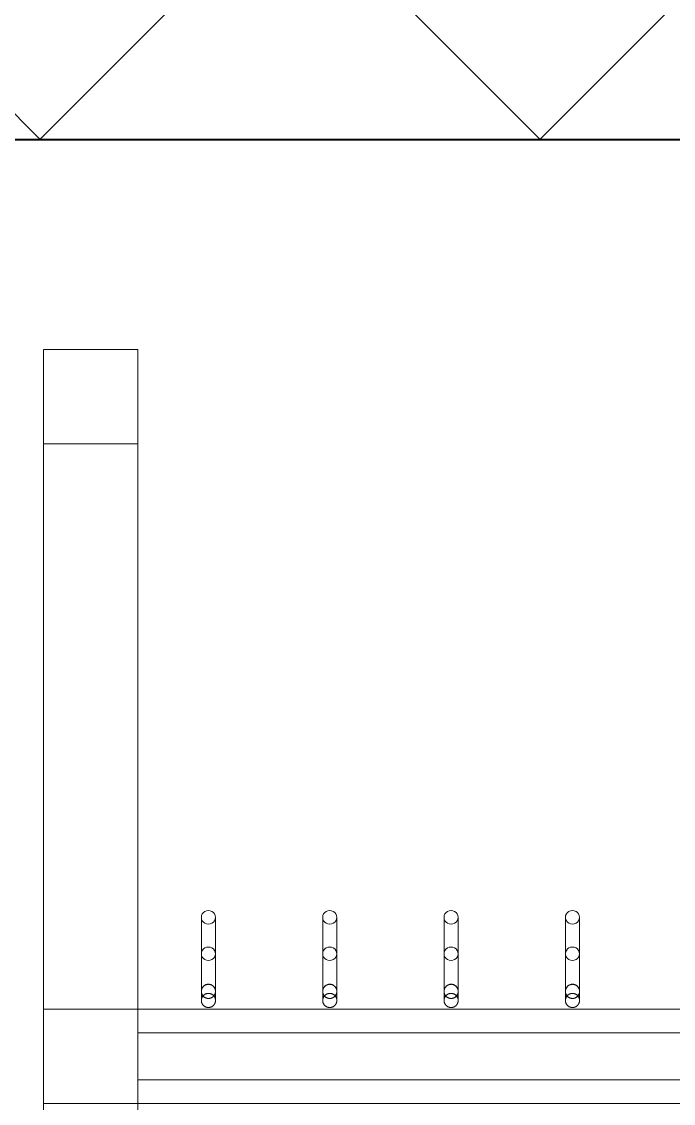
# Model space of a CAD drawing. Header units: millimetres. Extents: x -32954 to 151739, y -65671 to 56243.
# Drawn here: x -9553.6 to -9277.1, y -409.2 to 50 of the extents above; entities that cross this region are included whole.
import ezdxf

# ---------------------------------------------------------------- set-up
doc = ezdxf.new("R2010")
doc.units = ezdxf.units.MM
doc.layers.add('M-EQPM', color=7, linetype='Continuous', lineweight=9)
doc.layers.add('Стены разрез', color=7, linetype='Continuous', lineweight=40)

# ---------------------------------------------------------------- blocks, each defined once
blk = doc.blocks.new('М90_Вешалка гардеробная - М90_2_Вешалка гардеробная 38 крючков-8001155-О_ТХ_01')
at = {"layer": 'M-EQPM'}
for p, q in [((-1020, 20.52), (-1020, 300.52)), ((-1020, 300.52), (-1020, 260.52)), ((-1020, 300.52), (-980, 300.52)), ((-1020, 300.52), (-980, 300.52)), ((-980, 260.52), (-980, 300.52)), ((-980, 300.52), (-980, 20.52)), ((-1020, 260.52), (-1020, -259.48)), ((-1020, 260.52), (-980, 260.52)), ((-1020, 260.52), (-980, 260.52)), ((-980, -259.48), (-980, 260.52)), ((-953, 59.49), (-953, 57.21)), ((-947, 57.21), (-947, 59.49)), ((-901.51, 59.49), (-901.51, 57.21)), ((-895.51, 57.21), (-895.51, 59.49)), ((-850.03, 59.49), (-850.03, 57.21)), ((-844.03, 57.21), (-844.03, 59.49)), ((-798.54, 59.49), (-798.54, 57.21)), ((-792.54, 57.21), (-792.54, 59.49)), ((-1020, -19.48), (-1020, 20.52)), ((-980, 20.52), (-1020, 20.52)), ((-1020, 20.52), (-980, 20.52)), ((-980, 20.52), (-980, -19.48)), ((-980, -19.48), (-980, 20.52)), ((980, 20.52), (-980, 20.52)), ((-980, 20.52), (980, 20.52)), ((-980, 20.52), (-980, -19.48)), ((-980, -19.48), (-980, 20.52)), ((980, 20.52), (-980, 20.52)), ((-980, 20.52), (980, 20.52)), ((-980, 20.52), (-980, -19.48)), ((-980, 10.52), (-980, -9.48)), ((-980, -9.48), (-980, 10.52)), ((980, 10.52), (-980, 10.52)), ((-980, 10.52), (980, 10.52)), ((-980, -9.48), (980, -9.48)), ((-980, -9.48), (980, -9.48)), ((-1020, -19.48), (-980, -19.48)), ((-980, -19.48), (980, -19.48)), ((-980, -19.48), (980, -19.48)), ((-980, -19.48), (980, -19.48)), ((-980, -19.48), (980, -19.48))]:
    blk.add_line(p, q, dxfattribs=at)
at = {"layer": 'M-EQPM', "flags": 128}
for points in [[(-953, 28.06), (-953, 28.08), (-953, 28.11), (-953, 28.17), (-953, 28.25), (-953, 28.36), (-953, 28.49), (-953, 28.64), (-953, 28.81), (-953, 29.01), (-953, 29.23), (-953, 29.47), (-953, 29.73), (-953, 30.02), (-953, 30.32), (-953, 30.64), (-953, 30.99), (-953, 31.35), (-953, 31.73), (-953, 32.13), (-953, 32.54), (-953, 32.97), (-953, 33.42), (-953, 33.88), (-953, 34.36), (-953, 34.85), (-953, 35.35), (-953, 35.87), (-953, 36.4), (-953, 36.93), (-953, 37.48), (-953, 38.03), (-953, 38.6), (-953, 39.17), (-953, 39.74), (-953, 40.32), (-953, 40.9), (-953, 41.49), (-953, 42.08), (-953, 42.67), (-953, 43.26), (-953, 43.85), (-953, 44.44), (-953, 45.02), (-953, 45.61), (-953, 46.18), (-953, 46.76), (-953, 47.32), (-953, 47.88), (-953, 48.43), (-953, 48.97), (-953, 49.51), (-953, 50.03), (-953, 50.54), (-953, 51.04), (-953, 51.52), (-953, 51.99), (-953, 52.45), (-953, 52.89), (-953, 53.31), (-953, 53.72), (-953, 54.11), (-953, 54.48), (-953, 54.83), (-953, 55.17), (-953, 55.48), (-953, 55.78), (-953, 56.05), (-953, 56.3), (-953, 56.53), (-953, 56.74), (-953, 56.93), (-953, 57.09), (-953, 57.21)], [(-947, 57.21), (-947, 57.06), (-947, 56.89), (-947, 56.7), (-947, 56.49), (-947, 56.25), (-947, 56), (-947, 55.72), (-947, 55.42), (-947, 55.1), (-947, 54.76), (-947, 54.41), (-947, 54.03), (-947, 53.64), (-947, 53.23), (-947, 52.8), (-947, 52.36), (-947, 51.9), (-947, 51.42), (-947, 50.94), (-947, 50.44), (-947, 49.92), (-947, 49.4), (-947, 48.87), (-947, 48.32), (-947, 47.77), (-947, 47.21), (-947, 46.64), (-947, 46.07), (-947, 45.49), (-947, 44.91), (-947, 44.32), (-947, 43.73), (-947, 43.14), (-947, 42.55), (-947, 41.96), (-947, 41.37), (-947, 40.79), (-947, 40.2), (-947, 39.62), (-947, 39.05), (-947, 38.48), (-947, 37.92), (-947, 37.37), (-947, 36.82), (-947, 36.29), (-947, 35.76), (-947, 35.25), (-947, 34.75), (-947, 34.26), (-947, 33.79), (-947, 33.33), (-947, 32.89), (-947, 32.46), (-947, 32.04), (-947, 31.65), (-947, 31.27), (-947, 30.91), (-947, 30.58), (-947, 30.26), (-947, 29.96), (-947, 29.68), (-947, 29.42), (-947, 29.18), (-947, 28.97), (-947, 28.78), (-947, 28.61), (-947, 28.46), (-947, 28.33), (-947, 28.23), (-947, 28.16), (-947, 28.1), (-947, 28.07), (-947, 28.06)], [(-901.51, 28.06), (-901.51, 28.08), (-901.51, 28.11), (-901.51, 28.17), (-901.51, 28.25), (-901.51, 28.36), (-901.51, 28.49), (-901.51, 28.64), (-901.51, 28.81), (-901.51, 29.01), (-901.51, 29.23), (-901.51, 29.47), (-901.51, 29.73), (-901.51, 30.02), (-901.51, 30.32), (-901.51, 30.64), (-901.51, 30.99), (-901.51, 31.35), (-901.51, 31.73), (-901.51, 32.13), (-901.51, 32.54), (-901.51, 32.97), (-901.51, 33.42), (-901.51, 33.88), (-901.51, 34.36), (-901.51, 34.85), (-901.51, 35.35), (-901.51, 35.87), (-901.51, 36.4), (-901.51, 36.93), (-901.51, 37.48), (-901.51, 38.03), (-901.51, 38.6), (-901.51, 39.17), (-901.51, 39.74), (-901.51, 40.32), (-901.51, 40.9), (-901.51, 41.49), (-901.51, 42.08), (-901.51, 42.67), (-901.51, 43.26), (-901.51, 43.85), (-901.51, 44.44), (-901.51, 45.02), (-901.51, 45.61), (-901.51, 46.18), (-901.51, 46.76), (-901.51, 47.32), (-901.51, 47.88), (-901.51, 48.43), (-901.51, 48.97), (-901.51, 49.51), (-901.51, 50.03), (-901.51, 50.54), (-901.51, 51.04), (-901.51, 51.52), (-901.51, 51.99), (-901.51, 52.45), (-901.51, 52.89), (-901.51, 53.31), (-901.51, 53.72), (-901.51, 54.11), (-901.51, 54.48), (-901.51, 54.83), (-901.51, 55.17), (-901.51, 55.48), (-901.51, 55.78), (-901.51, 56.05), (-901.51, 56.3), (-901.51, 56.53), (-901.51, 56.74), (-901.51, 56.93), (-901.51, 57.09), (-901.51, 57.21)], [(-895.51, 57.21), (-895.51, 57.06), (-895.51, 56.89), (-895.51, 56.7), (-895.51, 56.49), (-895.51, 56.25), (-895.51, 56), (-895.51, 55.72), (-895.51, 55.42), (-895.51, 55.1), (-895.51, 54.76), (-895.51, 54.41), (-895.51, 54.03), (-895.51, 53.64), (-895.51, 53.23), (-895.51, 52.8), (-895.51, 52.36), (-895.51, 51.9), (-895.51, 51.42), (-895.51, 50.94), (-895.51, 50.44), (-895.51, 49.92), (-895.51, 49.4), (-895.51, 48.87), (-895.51, 48.32), (-895.51, 47.77), (-895.51, 47.21), (-895.51, 46.64), (-895.51, 46.07), (-895.51, 45.49), (-895.51, 44.91), (-895.51, 44.32), (-895.51, 43.73), (-895.51, 43.14), (-895.51, 42.55), (-895.51, 41.96), (-895.51, 41.37), (-895.51, 40.79), (-895.51, 40.2), (-895.51, 39.62), (-895.51, 39.05), (-895.51, 38.48), (-895.51, 37.92), (-895.51, 37.37), (-895.51, 36.82), (-895.51, 36.29), (-895.51, 35.76), (-895.51, 35.25), (-895.51, 34.75), (-895.51, 34.26), (-895.51, 33.79), (-895.51, 33.33), (-895.51, 32.89), (-895.51, 32.46), (-895.51, 32.04), (-895.51, 31.65), (-895.51, 31.27), (-895.51, 30.91), (-895.51, 30.58), (-895.51, 30.26), (-895.51, 29.96), (-895.51, 29.68), (-895.51, 29.42), (-895.51, 29.18), (-895.51, 28.97), (-895.51, 28.78), (-895.51, 28.61), (-895.51, 28.46), (-895.51, 28.33), (-895.51, 28.23), (-895.51, 28.16), (-895.51, 28.1), (-895.51, 28.07), (-895.51, 28.06)], [(-850.03, 28.06), (-850.03, 28.08), (-850.03, 28.11), (-850.03, 28.17), (-850.03, 28.25), (-850.03, 28.36), (-850.03, 28.49), (-850.03, 28.64), (-850.03, 28.81), (-850.03, 29.01), (-850.03, 29.23), (-850.03, 29.47), (-850.03, 29.73), (-850.03, 30.02), (-850.03, 30.32), (-850.03, 30.64), (-850.03, 30.99), (-850.03, 31.35), (-850.03, 31.73), (-850.03, 32.13), (-850.03, 32.54), (-850.03, 32.97), (-850.03, 33.42), (-850.03, 33.88), (-850.03, 34.36), (-850.03, 34.85), (-850.03, 35.35), (-850.03, 35.87), (-850.03, 36.4), (-850.03, 36.93), (-850.03, 37.48), (-850.03, 38.03), (-850.03, 38.6), (-850.03, 39.17), (-850.03, 39.74), (-850.03, 40.32), (-850.03, 40.9), (-850.03, 41.49), (-850.03, 42.08), (-850.03, 42.67), (-850.03, 43.26), (-850.03, 43.85), (-850.03, 44.44), (-850.03, 45.02), (-850.03, 45.61), (-850.03, 46.18), (-850.03, 46.76), (-850.03, 47.32), (-850.03, 47.88), (-850.03, 48.43), (-850.03, 48.97), (-850.03, 49.51), (-850.03, 50.03), (-850.03, 50.54), (-850.03, 51.04), (-850.03, 51.52), (-850.03, 51.99), (-850.03, 52.45), (-850.03, 52.89), (-850.03, 53.31), (-850.03, 53.72), (-850.03, 54.11), (-850.03, 54.48), (-850.03, 54.83), (-850.03, 55.17), (-850.03, 55.48), (-850.03, 55.78), (-850.03, 56.05), (-850.03, 56.3), (-850.03, 56.53), (-850.03, 56.74), (-850.03, 56.93), (-850.03, 57.09), (-850.03, 57.21)], [(-844.03, 57.21), (-844.03, 57.06), (-844.03, 56.89), (-844.03, 56.7), (-844.03, 56.49), (-844.03, 56.25), (-844.03, 56), (-844.03, 55.72), (-844.03, 55.42), (-844.03, 55.1), (-844.03, 54.76), (-844.03, 54.41), (-844.03, 54.03), (-844.03, 53.64), (-844.03, 53.23), (-844.03, 52.8), (-844.03, 52.36), (-844.03, 51.9), (-844.03, 51.42), (-844.03, 50.94), (-844.03, 50.44), (-844.03, 49.92), (-844.03, 49.4), (-844.03, 48.87), (-844.03, 48.32), (-844.03, 47.77), (-844.03, 47.21), (-844.03, 46.64), (-844.03, 46.07), (-844.03, 45.49), (-844.03, 44.91), (-844.03, 44.32), (-844.03, 43.73), (-844.03, 43.14), (-844.03, 42.55), (-844.03, 41.96), (-844.03, 41.37), (-844.03, 40.79), (-844.03, 40.2), (-844.03, 39.62), (-844.03, 39.05), (-844.03, 38.48), (-844.03, 37.92), (-844.03, 37.37), (-844.03, 36.82), (-844.03, 36.29), (-844.03, 35.76), (-844.03, 35.25), (-844.03, 34.75), (-844.03, 34.26), (-844.03, 33.79), (-844.03, 33.33), (-844.03, 32.89), (-844.03, 32.46), (-844.03, 32.04), (-844.03, 31.65), (-844.03, 31.27), (-844.03, 30.91), (-844.03, 30.58), (-844.03, 30.26), (-844.03, 29.96), (-844.03, 29.68), (-844.03, 29.42), (-844.03, 29.18), (-844.03, 28.97), (-844.03, 28.78), (-844.03, 28.61), (-844.03, 28.46), (-844.03, 28.33), (-844.03, 28.23), (-844.03, 28.16), (-844.03, 28.1), (-844.03, 28.07), (-844.03, 28.06)], [(-798.54, 28.06), (-798.54, 28.08), (-798.54, 28.11), (-798.54, 28.17), (-798.54, 28.25), (-798.54, 28.36), (-798.54, 28.49), (-798.54, 28.64), (-798.54, 28.81), (-798.54, 29.01), (-798.54, 29.23), (-798.54, 29.47), (-798.54, 29.73), (-798.54, 30.02), (-798.54, 30.32), (-798.54, 30.64), (-798.54, 30.99), (-798.54, 31.35), (-798.54, 31.73), (-798.54, 32.13), (-798.54, 32.54), (-798.54, 32.97), (-798.54, 33.42), (-798.54, 33.88), (-798.54, 34.36), (-798.54, 34.85), (-798.54, 35.35), (-798.54, 35.87), (-798.54, 36.4), (-798.54, 36.93), (-798.54, 37.48), (-798.54, 38.03), (-798.54, 38.6), (-798.54, 39.17), (-798.54, 39.74), (-798.54, 40.32), (-798.54, 40.9), (-798.54, 41.49), (-798.54, 42.08), (-798.54, 42.67), (-798.54, 43.26), (-798.54, 43.85), (-798.54, 44.44), (-798.54, 45.02), (-798.54, 45.61), (-798.54, 46.18), (-798.54, 46.76), (-798.54, 47.32), (-798.54, 47.88), (-798.54, 48.43), (-798.54, 48.97), (-798.54, 49.51), (-798.54, 50.03), (-798.54, 50.54), (-798.54, 51.04), (-798.54, 51.52), (-798.54, 51.99), (-798.54, 52.45), (-798.54, 52.89), (-798.54, 53.31), (-798.54, 53.72), (-798.54, 54.11), (-798.54, 54.48), (-798.54, 54.83), (-798.54, 55.17), (-798.54, 55.48), (-798.54, 55.78), (-798.54, 56.05), (-798.54, 56.3), (-798.54, 56.53), (-798.54, 56.74), (-798.54, 56.93), (-798.54, 57.09), (-798.54, 57.21)], [(-792.54, 57.21), (-792.54, 57.06), (-792.54, 56.89), (-792.54, 56.7), (-792.54, 56.49), (-792.54, 56.25), (-792.54, 56), (-792.54, 55.72), (-792.54, 55.42), (-792.54, 55.1), (-792.54, 54.76), (-792.54, 54.41), (-792.54, 54.03), (-792.54, 53.64), (-792.54, 53.23), (-792.54, 52.8), (-792.54, 52.36), (-792.54, 51.9), (-792.54, 51.42), (-792.54, 50.94), (-792.54, 50.44), (-792.54, 49.92), (-792.54, 49.4), (-792.54, 48.87), (-792.54, 48.32), (-792.54, 47.77), (-792.54, 47.21), (-792.54, 46.64), (-792.54, 46.07), (-792.54, 45.49), (-792.54, 44.91), (-792.54, 44.32), (-792.54, 43.73), (-792.54, 43.14), (-792.54, 42.55), (-792.54, 41.96), (-792.54, 41.37), (-792.54, 40.79), (-792.54, 40.2), (-792.54, 39.62), (-792.54, 39.05), (-792.54, 38.48), (-792.54, 37.92), (-792.54, 37.37), (-792.54, 36.82), (-792.54, 36.29), (-792.54, 35.76), (-792.54, 35.25), (-792.54, 34.75), (-792.54, 34.26), (-792.54, 33.79), (-792.54, 33.33), (-792.54, 32.89), (-792.54, 32.46), (-792.54, 32.04), (-792.54, 31.65), (-792.54, 31.27), (-792.54, 30.91), (-792.54, 30.58), (-792.54, 30.26), (-792.54, 29.96), (-792.54, 29.68), (-792.54, 29.42), (-792.54, 29.18), (-792.54, 28.97), (-792.54, 28.78), (-792.54, 28.61), (-792.54, 28.46), (-792.54, 28.33), (-792.54, 28.23), (-792.54, 28.16), (-792.54, 28.1), (-792.54, 28.07), (-792.54, 28.06)], [(-953, 44.05), (-953, 39.66), (-953, 35.81), (-953, 32.51), (-953, 29.75), (-953, 27.54), (-953, 25.89), (-953, 24.79), (-953, 24.26), (-953, 24.2)], [(-947, 24.2), (-947, 24.48), (-947, 25.32), (-947, 26.72), (-947, 28.68), (-947, 31.19), (-947, 34.25), (-947, 37.86), (-947, 42), (-947, 44.05)], [(-901.51, 44.05), (-901.51, 39.66), (-901.51, 35.81), (-901.51, 32.51), (-901.51, 29.75), (-901.51, 27.54), (-901.51, 25.89), (-901.51, 24.79), (-901.51, 24.26), (-901.51, 24.2)], [(-895.51, 24.2), (-895.51, 24.48), (-895.51, 25.32), (-895.51, 26.72), (-895.51, 28.68), (-895.51, 31.19), (-895.51, 34.25), (-895.51, 37.86), (-895.51, 42), (-895.51, 44.05)], [(-850.03, 44.05), (-850.03, 39.66), (-850.03, 35.81), (-850.03, 32.51), (-850.03, 29.75), (-850.03, 27.54), (-850.03, 25.89), (-850.03, 24.79), (-850.03, 24.26), (-850.03, 24.2)], [(-844.03, 24.2), (-844.03, 24.48), (-844.03, 25.32), (-844.03, 26.72), (-844.03, 28.68), (-844.03, 31.19), (-844.03, 34.25), (-844.03, 37.86), (-844.03, 42), (-844.03, 44.05)], [(-798.54, 44.05), (-798.54, 39.66), (-798.54, 35.81), (-798.54, 32.51), (-798.54, 29.75), (-798.54, 27.54), (-798.54, 25.89), (-798.54, 24.79), (-798.54, 24.26), (-798.54, 24.2)], [(-792.54, 24.2), (-792.54, 24.48), (-792.54, 25.32), (-792.54, 26.72), (-792.54, 28.68), (-792.54, 31.19), (-792.54, 34.25), (-792.54, 37.86), (-792.54, 42), (-792.54, 44.05)], [(-953, 28.06), (-953, 28.18), (-952.99, 28.3), (-952.98, 28.42), (-952.96, 28.54), (-952.94, 28.66), (-952.91, 28.78), (-952.88, 28.89), (-952.85, 29.01), (-952.81, 29.12), (-952.76, 29.23), (-952.71, 29.34), (-952.66, 29.45), (-952.6, 29.55), (-952.54, 29.66), (-952.48, 29.76), (-952.41, 29.86), (-952.33, 29.95), (-952.26, 30.04), (-952.17, 30.13), (-952.09, 30.22), (-952, 30.3), (-951.91, 30.38), (-951.82, 30.45), (-951.72, 30.52), (-951.62, 30.59), (-951.52, 30.65), (-951.41, 30.71), (-951.31, 30.76), (-951.2, 30.81), (-951.09, 30.86), (-950.97, 30.9), (-950.86, 30.94), (-950.74, 30.97), (-950.63, 31), (-950.51, 31.02), (-950.39, 31.04), (-950.27, 31.05), (-950.15, 31.06), (-950.03, 31.06), (-950, 31.06)], [(-953, 28.12), (-953, 28.08), (-953, 28.06)], [(-953, 24.2), (-953, 24.48), (-953, 25.32), (-953, 26.72), (-953, 28.12)], [(-950, 25.06), (-950.12, 25.07), (-950.24, 25.07), (-950.36, 25.09), (-950.48, 25.1), (-950.6, 25.12), (-950.71, 25.15), (-950.83, 25.18), (-950.94, 25.22), (-951.06, 25.26), (-951.17, 25.3), (-951.28, 25.35), (-951.39, 25.4), (-951.49, 25.46), (-951.59, 25.52), (-951.69, 25.59), (-951.79, 25.66), (-951.89, 25.73), (-951.98, 25.81), (-952.07, 25.89), (-952.15, 25.97), (-952.23, 26.06), (-952.31, 26.15), (-952.39, 26.25), (-952.46, 26.34), (-952.52, 26.44), (-952.59, 26.54), (-952.65, 26.65), (-952.7, 26.76), (-952.75, 26.87), (-952.8, 26.98), (-952.84, 27.09), (-952.87, 27.2), (-952.91, 27.32), (-952.93, 27.44), (-952.96, 27.55), (-952.97, 27.67), (-952.99, 27.79), (-953, 27.91), (-953, 28.03), (-953, 28.06)], [(-950, 31.06), (-949.88, 31.06), (-949.76, 31.05), (-949.64, 31.04), (-949.52, 31.03), (-949.4, 31), (-949.29, 30.98), (-949.17, 30.95), (-949.06, 30.91), (-948.94, 30.87), (-948.83, 30.83), (-948.72, 30.78), (-948.61, 30.72), (-948.51, 30.67), (-948.41, 30.61), (-948.31, 30.54), (-948.21, 30.47), (-948.11, 30.4), (-948.02, 30.32), (-947.93, 30.24), (-947.85, 30.15), (-947.77, 30.07), (-947.69, 29.97), (-947.61, 29.88), (-947.54, 29.78), (-947.48, 29.68), (-947.41, 29.58), (-947.35, 29.48), (-947.3, 29.37), (-947.25, 29.26), (-947.2, 29.15), (-947.16, 29.04), (-947.13, 28.92), (-947.09, 28.81), (-947.07, 28.69), (-947.04, 28.57), (-947.03, 28.45), (-947.01, 28.34), (-947, 28.22), (-947, 28.1), (-947, 28.06)], [(-947, 28.06), (-947, 27.94), (-947.01, 27.82), (-947.02, 27.7), (-947.04, 27.59), (-947.06, 27.47), (-947.09, 27.35), (-947.12, 27.23), (-947.15, 27.12), (-947.19, 27.01), (-947.24, 26.9), (-947.29, 26.79), (-947.34, 26.68), (-947.4, 26.57), (-947.46, 26.47), (-947.52, 26.37), (-947.59, 26.27), (-947.67, 26.18), (-947.74, 26.09), (-947.83, 26), (-947.91, 25.91), (-948, 25.83), (-948.09, 25.75), (-948.18, 25.68), (-948.28, 25.61), (-948.38, 25.54), (-948.48, 25.48), (-948.59, 25.42), (-948.69, 25.36), (-948.8, 25.31), (-948.91, 25.27), (-949.03, 25.23), (-949.14, 25.19), (-949.26, 25.16), (-949.37, 25.13), (-949.49, 25.11), (-949.61, 25.09), (-949.73, 25.08), (-949.85, 25.07), (-949.97, 25.06), (-950, 25.06)], [(-947, 28.06), (-947, 28.08), (-947, 28.11), (-947, 28.12)], [(-947, 28.12), (-947, 26.31), (-947, 25.05), (-947, 24.36), (-947, 24.2)], [(-901.51, 28.06), (-901.51, 28.18), (-901.5, 28.3), (-901.49, 28.42), (-901.48, 28.54), (-901.45, 28.66), (-901.43, 28.78), (-901.4, 28.89), (-901.36, 29.01), (-901.32, 29.12), (-901.28, 29.23), (-901.23, 29.34), (-901.17, 29.45), (-901.12, 29.55), (-901.06, 29.66), (-900.99, 29.76), (-900.92, 29.86), (-900.85, 29.95), (-900.77, 30.04), (-900.69, 30.13), (-900.6, 30.22), (-900.52, 30.3), (-900.42, 30.38), (-900.33, 30.45), (-900.23, 30.52), (-900.13, 30.59), (-900.03, 30.65), (-899.93, 30.71), (-899.82, 30.76), (-899.71, 30.81), (-899.6, 30.86), (-899.49, 30.9), (-899.37, 30.94), (-899.26, 30.97), (-899.14, 31), (-899.02, 31.02), (-898.9, 31.04), (-898.79, 31.05), (-898.67, 31.06), (-898.55, 31.06), (-898.51, 31.06)], [(-901.51, 28.12), (-901.51, 28.08), (-901.51, 28.06)], [(-901.51, 24.2), (-901.51, 24.48), (-901.51, 25.32), (-901.51, 26.72), (-901.51, 28.12)], [(-898.51, 25.06), (-898.63, 25.07), (-898.75, 25.07), (-898.87, 25.09), (-898.99, 25.1), (-899.11, 25.12), (-899.23, 25.15), (-899.34, 25.18), (-899.46, 25.22), (-899.57, 25.26), (-899.68, 25.3), (-899.79, 25.35), (-899.9, 25.4), (-900, 25.46), (-900.11, 25.52), (-900.21, 25.59), (-900.31, 25.66), (-900.4, 25.73), (-900.49, 25.81), (-900.58, 25.89), (-900.67, 25.97), (-900.75, 26.06), (-900.83, 26.15), (-900.9, 26.25), (-900.97, 26.34), (-901.04, 26.44), (-901.1, 26.54), (-901.16, 26.65), (-901.21, 26.76), (-901.26, 26.87), (-901.31, 26.98), (-901.35, 27.09), (-901.39, 27.2), (-901.42, 27.32), (-901.45, 27.44), (-901.47, 27.55), (-901.49, 27.67), (-901.5, 27.79), (-901.51, 27.91), (-901.51, 28.03), (-901.51, 28.06)], [(-898.51, 31.06), (-898.39, 31.06), (-898.27, 31.05), (-898.15, 31.04), (-898.04, 31.03), (-897.92, 31), (-897.8, 30.98), (-897.68, 30.95), (-897.57, 30.91), (-897.46, 30.87), (-897.35, 30.83), (-897.24, 30.78), (-897.13, 30.72), (-897.02, 30.67), (-896.92, 30.61), (-896.82, 30.54), (-896.72, 30.47), (-896.63, 30.4), (-896.54, 30.32), (-896.45, 30.24), (-896.36, 30.15), (-896.28, 30.07), (-896.2, 29.97), (-896.13, 29.88), (-896.06, 29.78), (-895.99, 29.68), (-895.93, 29.58), (-895.87, 29.48), (-895.81, 29.37), (-895.76, 29.26), (-895.72, 29.15), (-895.68, 29.04), (-895.64, 28.92), (-895.61, 28.81), (-895.58, 28.69), (-895.56, 28.57), (-895.54, 28.45), (-895.53, 28.34), (-895.52, 28.22), (-895.51, 28.1), (-895.51, 28.06)], [(-895.51, 28.06), (-895.52, 27.94), (-895.52, 27.82), (-895.54, 27.7), (-895.55, 27.59), (-895.57, 27.47), (-895.6, 27.35), (-895.63, 27.23), (-895.67, 27.12), (-895.71, 27.01), (-895.75, 26.9), (-895.8, 26.79), (-895.85, 26.68), (-895.91, 26.57), (-895.97, 26.47), (-896.04, 26.37), (-896.11, 26.27), (-896.18, 26.18), (-896.26, 26.09), (-896.34, 26), (-896.42, 25.91), (-896.51, 25.83), (-896.6, 25.75), (-896.7, 25.68), (-896.79, 25.61), (-896.89, 25.54), (-896.99, 25.48), (-897.1, 25.42), (-897.21, 25.36), (-897.32, 25.31), (-897.43, 25.27), (-897.54, 25.23), (-897.65, 25.19), (-897.77, 25.16), (-897.89, 25.13), (-898, 25.11), (-898.12, 25.09), (-898.24, 25.08), (-898.36, 25.07), (-898.48, 25.06), (-898.51, 25.06)], [(-895.51, 28.06), (-895.51, 28.08), (-895.51, 28.11), (-895.51, 28.12)], [(-895.51, 28.12), (-895.51, 26.31), (-895.51, 25.05), (-895.51, 24.36), (-895.51, 24.2)], [(-850.03, 28.06), (-850.02, 28.18), (-850.02, 28.3), (-850.01, 28.42), (-849.99, 28.54), (-849.97, 28.66), (-849.94, 28.78), (-849.91, 28.89), (-849.87, 29.01), (-849.83, 29.12), (-849.79, 29.23), (-849.74, 29.34), (-849.69, 29.45), (-849.63, 29.55), (-849.57, 29.66), (-849.5, 29.76), (-849.43, 29.86), (-849.36, 29.95), (-849.28, 30.04), (-849.2, 30.13), (-849.12, 30.22), (-849.03, 30.3), (-848.94, 30.38), (-848.84, 30.45), (-848.75, 30.52), (-848.65, 30.59), (-848.55, 30.65), (-848.44, 30.71), (-848.33, 30.76), (-848.23, 30.81), (-848.11, 30.86), (-848, 30.9), (-847.89, 30.94), (-847.77, 30.97), (-847.65, 31), (-847.54, 31.02), (-847.42, 31.04), (-847.3, 31.05), (-847.18, 31.06), (-847.06, 31.06), (-847.03, 31.06)], [(-850.03, 28.12), (-850.03, 28.08), (-850.03, 28.06)], [(-850.03, 24.2), (-850.03, 24.48), (-850.03, 25.32), (-850.03, 26.72), (-850.03, 28.12)], [(-847.03, 25.06), (-847.15, 25.07), (-847.27, 25.07), (-847.39, 25.09), (-847.5, 25.1), (-847.62, 25.12), (-847.74, 25.15), (-847.86, 25.18), (-847.97, 25.22), (-848.08, 25.26), (-848.2, 25.3), (-848.3, 25.35), (-848.41, 25.4), (-848.52, 25.46), (-848.62, 25.52), (-848.72, 25.59), (-848.82, 25.66), (-848.91, 25.73), (-849.01, 25.81), (-849.09, 25.89), (-849.18, 25.97), (-849.26, 26.06), (-849.34, 26.15), (-849.41, 26.25), (-849.48, 26.34), (-849.55, 26.44), (-849.61, 26.54), (-849.67, 26.65), (-849.73, 26.76), (-849.78, 26.87), (-849.82, 26.98), (-849.86, 27.09), (-849.9, 27.2), (-849.93, 27.32), (-849.96, 27.44), (-849.98, 27.55), (-850, 27.67), (-850.01, 27.79), (-850.02, 27.91), (-850.03, 28.03), (-850.03, 28.06)], [(-847.03, 31.06), (-846.91, 31.06), (-846.79, 31.05), (-846.67, 31.04), (-846.55, 31.03), (-846.43, 31), (-846.31, 30.98), (-846.2, 30.95), (-846.08, 30.91), (-845.97, 30.87), (-845.86, 30.83), (-845.75, 30.78), (-845.64, 30.72), (-845.54, 30.67), (-845.43, 30.61), (-845.33, 30.54), (-845.24, 30.47), (-845.14, 30.4), (-845.05, 30.32), (-844.96, 30.24), (-844.87, 30.15), (-844.79, 30.07), (-844.71, 29.97), (-844.64, 29.88), (-844.57, 29.78), (-844.5, 29.68), (-844.44, 29.58), (-844.38, 29.48), (-844.33, 29.37), (-844.28, 29.26), (-844.23, 29.15), (-844.19, 29.04), (-844.15, 28.92), (-844.12, 28.81), (-844.09, 28.69), (-844.07, 28.57), (-844.05, 28.45), (-844.04, 28.34), (-844.03, 28.22), (-844.03, 28.1), (-844.03, 28.06)], [(-844.03, 28.06), (-844.03, 27.94), (-844.04, 27.82), (-844.05, 27.7), (-844.07, 27.59), (-844.09, 27.47), (-844.11, 27.35), (-844.14, 27.23), (-844.18, 27.12), (-844.22, 27.01), (-844.26, 26.9), (-844.31, 26.79), (-844.37, 26.68), (-844.42, 26.57), (-844.49, 26.47), (-844.55, 26.37), (-844.62, 26.27), (-844.69, 26.18), (-844.77, 26.09), (-844.85, 26), (-844.94, 25.91), (-845.02, 25.83), (-845.12, 25.75), (-845.21, 25.68), (-845.31, 25.61), (-845.41, 25.54), (-845.51, 25.48), (-845.61, 25.42), (-845.72, 25.36), (-845.83, 25.31), (-845.94, 25.27), (-846.05, 25.23), (-846.17, 25.19), (-846.28, 25.16), (-846.4, 25.13), (-846.52, 25.11), (-846.64, 25.09), (-846.76, 25.08), (-846.87, 25.07), (-846.99, 25.06), (-847.03, 25.06)], [(-844.03, 28.06), (-844.03, 28.08), (-844.03, 28.11), (-844.03, 28.12)], [(-844.03, 28.12), (-844.03, 26.31), (-844.03, 25.05), (-844.03, 24.36), (-844.03, 24.2)], [(-798.54, 28.06), (-798.54, 28.18), (-798.53, 28.3), (-798.52, 28.42), (-798.5, 28.54), (-798.48, 28.66), (-798.45, 28.78), (-798.42, 28.89), (-798.39, 29.01), (-798.35, 29.12), (-798.3, 29.23), (-798.25, 29.34), (-798.2, 29.45), (-798.14, 29.55), (-798.08, 29.66), (-798.02, 29.76), (-797.95, 29.86), (-797.87, 29.95), (-797.8, 30.04), (-797.72, 30.13), (-797.63, 30.22), (-797.54, 30.3), (-797.45, 30.38), (-797.36, 30.45), (-797.26, 30.52), (-797.16, 30.59), (-797.06, 30.65), (-796.95, 30.71), (-796.85, 30.76), (-796.74, 30.81), (-796.63, 30.86), (-796.51, 30.9), (-796.4, 30.94), (-796.29, 30.97), (-796.17, 31), (-796.05, 31.02), (-795.93, 31.04), (-795.81, 31.05), (-795.69, 31.06), (-795.57, 31.06), (-795.54, 31.06)], [(-798.54, 28.12), (-798.54, 28.08), (-798.54, 28.06)], [(-798.54, 24.2), (-798.54, 24.48), (-798.54, 25.32), (-798.54, 26.72), (-798.54, 28.12)], [(-795.54, 25.06), (-795.66, 25.07), (-795.78, 25.07), (-795.9, 25.09), (-796.02, 25.1), (-796.14, 25.12), (-796.25, 25.15), (-796.37, 25.18), (-796.48, 25.22), (-796.6, 25.26), (-796.71, 25.3), (-796.82, 25.35), (-796.93, 25.4), (-797.03, 25.46), (-797.13, 25.52), (-797.23, 25.59), (-797.33, 25.66), (-797.43, 25.73), (-797.52, 25.81), (-797.61, 25.89), (-797.69, 25.97), (-797.77, 26.06), (-797.85, 26.15), (-797.93, 26.25), (-798, 26.34), (-798.06, 26.44), (-798.13, 26.54), (-798.19, 26.65), (-798.24, 26.76), (-798.29, 26.87), (-798.34, 26.98), (-798.38, 27.09), (-798.41, 27.2), (-798.45, 27.32), (-798.47, 27.44), (-798.5, 27.55), (-798.51, 27.67), (-798.53, 27.79), (-798.54, 27.91), (-798.54, 28.03), (-798.54, 28.06)], [(-795.54, 31.06), (-795.42, 31.06), (-795.3, 31.05), (-795.18, 31.04), (-795.06, 31.03), (-794.94, 31), (-794.83, 30.98), (-794.71, 30.95), (-794.6, 30.91), (-794.48, 30.87), (-794.37, 30.83), (-794.26, 30.78), (-794.16, 30.72), (-794.05, 30.67), (-793.95, 30.61), (-793.85, 30.54), (-793.75, 30.47), (-793.65, 30.4), (-793.56, 30.32), (-793.47, 30.24), (-793.39, 30.15), (-793.31, 30.07), (-793.23, 29.97), (-793.15, 29.88), (-793.08, 29.78), (-793.02, 29.68), (-792.95, 29.58), (-792.89, 29.48), (-792.84, 29.37), (-792.79, 29.26), (-792.74, 29.15), (-792.7, 29.04), (-792.67, 28.92), (-792.63, 28.81), (-792.61, 28.69), (-792.58, 28.57), (-792.57, 28.45), (-792.55, 28.34), (-792.54, 28.22), (-792.54, 28.1), (-792.54, 28.06)], [(-792.54, 28.06), (-792.54, 27.94), (-792.55, 27.82), (-792.56, 27.7), (-792.58, 27.59), (-792.6, 27.47), (-792.63, 27.35), (-792.66, 27.23), (-792.69, 27.12), (-792.73, 27.01), (-792.78, 26.9), (-792.83, 26.79), (-792.88, 26.68), (-792.94, 26.57), (-793, 26.47), (-793.06, 26.37), (-793.13, 26.27), (-793.21, 26.18), (-793.29, 26.09), (-793.37, 26), (-793.45, 25.91), (-793.54, 25.83), (-793.63, 25.75), (-793.72, 25.68), (-793.82, 25.61), (-793.92, 25.54), (-794.02, 25.48), (-794.13, 25.42), (-794.23, 25.36), (-794.34, 25.31), (-794.45, 25.27), (-794.57, 25.23), (-794.68, 25.19), (-794.8, 25.16), (-794.91, 25.13), (-795.03, 25.11), (-795.15, 25.09), (-795.27, 25.08), (-795.39, 25.07), (-795.51, 25.06), (-795.54, 25.06)], [(-792.54, 28.06), (-792.54, 28.08), (-792.54, 28.11), (-792.54, 28.12)], [(-792.54, 28.12), (-792.54, 26.31), (-792.54, 25.05), (-792.54, 24.36), (-792.54, 24.2)], [(-953, 24.2), (-953, 24.32), (-952.99, 24.44), (-952.98, 24.56), (-952.96, 24.68), (-952.94, 24.8), (-952.91, 24.92), (-952.88, 25.03), (-952.85, 25.15), (-952.81, 25.26), (-952.76, 25.37), (-952.71, 25.48), (-952.66, 25.59), (-952.6, 25.69), (-952.54, 25.8), (-952.48, 25.9), (-952.41, 25.99), (-952.33, 26.09), (-952.26, 26.18), (-952.17, 26.27), (-952.09, 26.35), (-952, 26.44), (-951.91, 26.51), (-951.82, 26.59), (-951.72, 26.66), (-951.62, 26.73), (-951.52, 26.79), (-951.41, 26.85), (-951.31, 26.9), (-951.2, 26.95), (-951.09, 27), (-950.97, 27.04), (-950.86, 27.08), (-950.74, 27.11), (-950.63, 27.14), (-950.51, 27.16), (-950.39, 27.18), (-950.27, 27.19), (-950.15, 27.2), (-950.03, 27.2), (-950, 27.2)], [(-950, 21.2), (-950.12, 21.2), (-950.24, 21.21), (-950.36, 21.22), (-950.48, 21.24), (-950.6, 21.26), (-950.71, 21.29), (-950.83, 21.32), (-950.94, 21.35), (-951.06, 21.39), (-951.17, 21.44), (-951.28, 21.49), (-951.39, 21.54), (-951.49, 21.6), (-951.59, 21.66), (-951.69, 21.73), (-951.79, 21.8), (-951.89, 21.87), (-951.98, 21.95), (-952.07, 22.03), (-952.15, 22.11), (-952.23, 22.2), (-952.31, 22.29), (-952.39, 22.38), (-952.46, 22.48), (-952.52, 22.58), (-952.59, 22.68), (-952.65, 22.79), (-952.7, 22.9), (-952.75, 23), (-952.8, 23.12), (-952.84, 23.23), (-952.87, 23.34), (-952.91, 23.46), (-952.93, 23.57), (-952.96, 23.69), (-952.97, 23.81), (-952.99, 23.93), (-953, 24.05), (-953, 24.17), (-953, 24.2)], [(-950, 27.2), (-949.88, 27.2), (-949.76, 27.19), (-949.64, 27.18), (-949.52, 27.16), (-949.4, 27.14), (-949.29, 27.12), (-949.17, 27.09), (-949.06, 27.05), (-948.94, 27.01), (-948.83, 26.97), (-948.72, 26.92), (-948.61, 26.86), (-948.51, 26.81), (-948.41, 26.74), (-948.31, 26.68), (-948.21, 26.61), (-948.11, 26.54), (-948.02, 26.46), (-947.93, 26.38), (-947.85, 26.29), (-947.77, 26.2), (-947.69, 26.11), (-947.61, 26.02), (-947.54, 25.92), (-947.48, 25.82), (-947.41, 25.72), (-947.35, 25.62), (-947.3, 25.51), (-947.25, 25.4), (-947.2, 25.29), (-947.16, 25.18), (-947.13, 25.06), (-947.09, 24.95), (-947.07, 24.83), (-947.04, 24.71), (-947.03, 24.59), (-947.01, 24.47), (-947, 24.35), (-947, 24.23), (-947, 24.2)], [(-947, 24.2), (-947, 24.08), (-947.01, 23.96), (-947.02, 23.84), (-947.04, 23.72), (-947.06, 23.61), (-947.09, 23.49), (-947.12, 23.37), (-947.15, 23.26), (-947.19, 23.15), (-947.24, 23.03), (-947.29, 22.92), (-947.34, 22.82), (-947.4, 22.71), (-947.46, 22.61), (-947.52, 22.51), (-947.59, 22.41), (-947.67, 22.32), (-947.74, 22.22), (-947.83, 22.14), (-947.91, 22.05), (-948, 21.97), (-948.09, 21.89), (-948.18, 21.82), (-948.28, 21.74), (-948.38, 21.68), (-948.48, 21.62), (-948.59, 21.56), (-948.69, 21.5), (-948.8, 21.45), (-948.91, 21.41), (-949.03, 21.36), (-949.14, 21.33), (-949.26, 21.3), (-949.37, 21.27), (-949.49, 21.25), (-949.61, 21.23), (-949.73, 21.21), (-949.85, 21.21), (-949.97, 21.2), (-950, 21.2)], [(-901.51, 24.2), (-901.51, 24.32), (-901.5, 24.44), (-901.49, 24.56), (-901.48, 24.68), (-901.45, 24.8), (-901.43, 24.92), (-901.4, 25.03), (-901.36, 25.15), (-901.32, 25.26), (-901.28, 25.37), (-901.23, 25.48), (-901.17, 25.59), (-901.12, 25.69), (-901.06, 25.8), (-900.99, 25.9), (-900.92, 25.99), (-900.85, 26.09), (-900.77, 26.18), (-900.69, 26.27), (-900.6, 26.35), (-900.52, 26.44), (-900.42, 26.51), (-900.33, 26.59), (-900.23, 26.66), (-900.13, 26.73), (-900.03, 26.79), (-899.93, 26.85), (-899.82, 26.9), (-899.71, 26.95), (-899.6, 27), (-899.49, 27.04), (-899.37, 27.08), (-899.26, 27.11), (-899.14, 27.14), (-899.02, 27.16), (-898.9, 27.18), (-898.79, 27.19), (-898.67, 27.2), (-898.55, 27.2), (-898.51, 27.2)], [(-898.51, 21.2), (-898.63, 21.2), (-898.75, 21.21), (-898.87, 21.22), (-898.99, 21.24), (-899.11, 21.26), (-899.23, 21.29), (-899.34, 21.32), (-899.46, 21.35), (-899.57, 21.39), (-899.68, 21.44), (-899.79, 21.49), (-899.9, 21.54), (-900, 21.6), (-900.11, 21.66), (-900.21, 21.73), (-900.31, 21.8), (-900.4, 21.87), (-900.49, 21.95), (-900.58, 22.03), (-900.67, 22.11), (-900.75, 22.2), (-900.83, 22.29), (-900.9, 22.38), (-900.97, 22.48), (-901.04, 22.58), (-901.1, 22.68), (-901.16, 22.79), (-901.21, 22.9), (-901.26, 23), (-901.31, 23.12), (-901.35, 23.23), (-901.39, 23.34), (-901.42, 23.46), (-901.45, 23.57), (-901.47, 23.69), (-901.49, 23.81), (-901.5, 23.93), (-901.51, 24.05), (-901.51, 24.17), (-901.51, 24.2)], [(-898.51, 27.2), (-898.39, 27.2), (-898.27, 27.19), (-898.15, 27.18), (-898.04, 27.16), (-897.92, 27.14), (-897.8, 27.12), (-897.68, 27.09), (-897.57, 27.05), (-897.46, 27.01), (-897.35, 26.97), (-897.24, 26.92), (-897.13, 26.86), (-897.02, 26.81), (-896.92, 26.74), (-896.82, 26.68), (-896.72, 26.61), (-896.63, 26.54), (-896.54, 26.46), (-896.45, 26.38), (-896.36, 26.29), (-896.28, 26.2), (-896.2, 26.11), (-896.13, 26.02), (-896.06, 25.92), (-895.99, 25.82), (-895.93, 25.72), (-895.87, 25.62), (-895.81, 25.51), (-895.76, 25.4), (-895.72, 25.29), (-895.68, 25.18), (-895.64, 25.06), (-895.61, 24.95), (-895.58, 24.83), (-895.56, 24.71), (-895.54, 24.59), (-895.53, 24.47), (-895.52, 24.35), (-895.51, 24.23), (-895.51, 24.2)], [(-895.51, 24.2), (-895.52, 24.08), (-895.52, 23.96), (-895.54, 23.84), (-895.55, 23.72), (-895.57, 23.61), (-895.6, 23.49), (-895.63, 23.37), (-895.67, 23.26), (-895.71, 23.15), (-895.75, 23.03), (-895.8, 22.92), (-895.85, 22.82), (-895.91, 22.71), (-895.97, 22.61), (-896.04, 22.51), (-896.11, 22.41), (-896.18, 22.32), (-896.26, 22.22), (-896.34, 22.14), (-896.42, 22.05), (-896.51, 21.97), (-896.6, 21.89), (-896.7, 21.82), (-896.79, 21.74), (-896.89, 21.68), (-896.99, 21.62), (-897.1, 21.56), (-897.21, 21.5), (-897.32, 21.45), (-897.43, 21.41), (-897.54, 21.36), (-897.65, 21.33), (-897.77, 21.3), (-897.89, 21.27), (-898, 21.25), (-898.12, 21.23), (-898.24, 21.21), (-898.36, 21.21), (-898.48, 21.2), (-898.51, 21.2)], [(-850.03, 24.2), (-850.02, 24.32), (-850.02, 24.44), (-850.01, 24.56), (-849.99, 24.68), (-849.97, 24.8), (-849.94, 24.92), (-849.91, 25.03), (-849.87, 25.15), (-849.83, 25.26), (-849.79, 25.37), (-849.74, 25.48), (-849.69, 25.59), (-849.63, 25.69), (-849.57, 25.8), (-849.5, 25.9), (-849.43, 25.99), (-849.36, 26.09), (-849.28, 26.18), (-849.2, 26.27), (-849.12, 26.35), (-849.03, 26.44), (-848.94, 26.51), (-848.84, 26.59), (-848.75, 26.66), (-848.65, 26.73), (-848.55, 26.79), (-848.44, 26.85), (-848.33, 26.9), (-848.23, 26.95), (-848.11, 27), (-848, 27.04), (-847.89, 27.08), (-847.77, 27.11), (-847.65, 27.14), (-847.54, 27.16), (-847.42, 27.18), (-847.3, 27.19), (-847.18, 27.2), (-847.06, 27.2), (-847.03, 27.2)], [(-847.03, 21.2), (-847.15, 21.2), (-847.27, 21.21), (-847.39, 21.22), (-847.5, 21.24), (-847.62, 21.26), (-847.74, 21.29), (-847.86, 21.32), (-847.97, 21.35), (-848.08, 21.39), (-848.2, 21.44), (-848.3, 21.49), (-848.41, 21.54), (-848.52, 21.6), (-848.62, 21.66), (-848.72, 21.73), (-848.82, 21.8), (-848.91, 21.87), (-849.01, 21.95), (-849.09, 22.03), (-849.18, 22.11), (-849.26, 22.2), (-849.34, 22.29), (-849.41, 22.38), (-849.48, 22.48), (-849.55, 22.58), (-849.61, 22.68), (-849.67, 22.79), (-849.73, 22.9), (-849.78, 23), (-849.82, 23.12), (-849.86, 23.23), (-849.9, 23.34), (-849.93, 23.46), (-849.96, 23.57), (-849.98, 23.69), (-850, 23.81), (-850.01, 23.93), (-850.02, 24.05), (-850.03, 24.17), (-850.03, 24.2)], [(-847.03, 27.2), (-846.91, 27.2), (-846.79, 27.19), (-846.67, 27.18), (-846.55, 27.16), (-846.43, 27.14), (-846.31, 27.12), (-846.2, 27.09), (-846.08, 27.05), (-845.97, 27.01), (-845.86, 26.97), (-845.75, 26.92), (-845.64, 26.86), (-845.54, 26.81), (-845.43, 26.74), (-845.33, 26.68), (-845.24, 26.61), (-845.14, 26.54), (-845.05, 26.46), (-844.96, 26.38), (-844.87, 26.29), (-844.79, 26.2), (-844.71, 26.11), (-844.64, 26.02), (-844.57, 25.92), (-844.5, 25.82), (-844.44, 25.72), (-844.38, 25.62), (-844.33, 25.51), (-844.28, 25.4), (-844.23, 25.29), (-844.19, 25.18), (-844.15, 25.06), (-844.12, 24.95), (-844.09, 24.83), (-844.07, 24.71), (-844.05, 24.59), (-844.04, 24.47), (-844.03, 24.35), (-844.03, 24.23), (-844.03, 24.2)], [(-844.03, 24.2), (-844.03, 24.08), (-844.04, 23.96), (-844.05, 23.84), (-844.07, 23.72), (-844.09, 23.61), (-844.11, 23.49), (-844.14, 23.37), (-844.18, 23.26), (-844.22, 23.15), (-844.26, 23.03), (-844.31, 22.92), (-844.37, 22.82), (-844.42, 22.71), (-844.49, 22.61), (-844.55, 22.51), (-844.62, 22.41), (-844.69, 22.32), (-844.77, 22.22), (-844.85, 22.14), (-844.94, 22.05), (-845.02, 21.97), (-845.12, 21.89), (-845.21, 21.82), (-845.31, 21.74), (-845.41, 21.68), (-845.51, 21.62), (-845.61, 21.56), (-845.72, 21.5), (-845.83, 21.45), (-845.94, 21.41), (-846.05, 21.36), (-846.17, 21.33), (-846.28, 21.3), (-846.4, 21.27), (-846.52, 21.25), (-846.64, 21.23), (-846.76, 21.21), (-846.87, 21.21), (-846.99, 21.2), (-847.03, 21.2)], [(-798.54, 24.2), (-798.54, 24.32), (-798.53, 24.44), (-798.52, 24.56), (-798.5, 24.68), (-798.48, 24.8), (-798.45, 24.92), (-798.42, 25.03), (-798.39, 25.15), (-798.35, 25.26), (-798.3, 25.37), (-798.25, 25.48), (-798.2, 25.59), (-798.14, 25.69), (-798.08, 25.8), (-798.02, 25.9), (-797.95, 25.99), (-797.87, 26.09), (-797.8, 26.18), (-797.72, 26.27), (-797.63, 26.35), (-797.54, 26.44), (-797.45, 26.51), (-797.36, 26.59), (-797.26, 26.66), (-797.16, 26.73), (-797.06, 26.79), (-796.95, 26.85), (-796.85, 26.9), (-796.74, 26.95), (-796.63, 27), (-796.51, 27.04), (-796.4, 27.08), (-796.29, 27.11), (-796.17, 27.14), (-796.05, 27.16), (-795.93, 27.18), (-795.81, 27.19), (-795.69, 27.2), (-795.57, 27.2), (-795.54, 27.2)], [(-795.54, 21.2), (-795.66, 21.2), (-795.78, 21.21), (-795.9, 21.22), (-796.02, 21.24), (-796.14, 21.26), (-796.25, 21.29), (-796.37, 21.32), (-796.48, 21.35), (-796.6, 21.39), (-796.71, 21.44), (-796.82, 21.49), (-796.93, 21.54), (-797.03, 21.6), (-797.13, 21.66), (-797.23, 21.73), (-797.33, 21.8), (-797.43, 21.87), (-797.52, 21.95), (-797.61, 22.03), (-797.69, 22.11), (-797.77, 22.2), (-797.85, 22.29), (-797.93, 22.38), (-798, 22.48), (-798.06, 22.58), (-798.13, 22.68), (-798.19, 22.79), (-798.24, 22.9), (-798.29, 23), (-798.34, 23.12), (-798.38, 23.23), (-798.41, 23.34), (-798.45, 23.46), (-798.47, 23.57), (-798.5, 23.69), (-798.51, 23.81), (-798.53, 23.93), (-798.54, 24.05), (-798.54, 24.17), (-798.54, 24.2)], [(-795.54, 27.2), (-795.42, 27.2), (-795.3, 27.19), (-795.18, 27.18), (-795.06, 27.16), (-794.94, 27.14), (-794.83, 27.12), (-794.71, 27.09), (-794.6, 27.05), (-794.48, 27.01), (-794.37, 26.97), (-794.26, 26.92), (-794.16, 26.86), (-794.05, 26.81), (-793.95, 26.74), (-793.85, 26.68), (-793.75, 26.61), (-793.65, 26.54), (-793.56, 26.46), (-793.47, 26.38), (-793.39, 26.29), (-793.31, 26.2), (-793.23, 26.11), (-793.15, 26.02), (-793.08, 25.92), (-793.02, 25.82), (-792.95, 25.72), (-792.89, 25.62), (-792.84, 25.51), (-792.79, 25.4), (-792.74, 25.29), (-792.7, 25.18), (-792.67, 25.06), (-792.63, 24.95), (-792.61, 24.83), (-792.58, 24.71), (-792.57, 24.59), (-792.55, 24.47), (-792.54, 24.35), (-792.54, 24.23), (-792.54, 24.2)], [(-792.54, 24.2), (-792.54, 24.08), (-792.55, 23.96), (-792.56, 23.84), (-792.58, 23.72), (-792.6, 23.61), (-792.63, 23.49), (-792.66, 23.37), (-792.69, 23.26), (-792.73, 23.15), (-792.78, 23.03), (-792.83, 22.92), (-792.88, 22.82), (-792.94, 22.71), (-793, 22.61), (-793.06, 22.51), (-793.13, 22.41), (-793.21, 22.32), (-793.29, 22.22), (-793.37, 22.14), (-793.45, 22.05), (-793.54, 21.97), (-793.63, 21.89), (-793.72, 21.82), (-793.82, 21.74), (-793.92, 21.68), (-794.02, 21.62), (-794.13, 21.56), (-794.23, 21.5), (-794.34, 21.45), (-794.45, 21.41), (-794.57, 21.36), (-794.68, 21.33), (-794.8, 21.3), (-794.91, 21.27), (-795.03, 21.25), (-795.15, 21.23), (-795.27, 21.21), (-795.39, 21.21), (-795.51, 21.2), (-795.54, 21.2)]]:
    blk.add_lwpolyline(points, dxfattribs=at)
at = {"layer": 'M-EQPM'}
for centre, ratio, start_param, end_param in [((-950, 59.49), 0.973737, 4.712389, 7.853982), ((-950, 59.49), 0.973737, 1.570796, 4.712389), ((-898.51, 59.49), 0.973737, 4.712389, 7.853982), ((-898.51, 59.49), 0.973737, 1.570796, 4.712389), ((-847.03, 59.49), 0.973737, 4.712389, 7.853982), ((-847.03, 59.49), 0.973737, 1.570796, 4.712389), ((-795.54, 59.49), 0.973737, 4.712389, 7.853982), ((-795.54, 59.49), 0.973737, 1.570796, 4.712389), ((-950, 44.05), 0.943394, 4.712389, 7.853982), ((-950, 44.05), 0.943394, 1.570796, 4.712389), ((-898.51, 44.05), 0.943394, 4.712389, 7.853982), ((-898.51, 44.05), 0.943394, 1.570796, 4.712389), ((-847.03, 44.05), 0.943394, 4.712389, 7.853982), ((-847.03, 44.05), 0.943394, 1.570796, 4.712389), ((-795.54, 44.05), 0.943394, 4.712389, 7.853982), ((-795.54, 44.05), 0.943394, 1.570796, 4.712389)]:
    blk.add_ellipse(centre, major_axis=(-3, 0), ratio=ratio, start_param=start_param, end_param=end_param, dxfattribs=at)
for points in [[(-950, 25.1), (-950.35, 25.1), (-951.05, 25.23), (-951.97, 25.76), (-952.65, 26.59), (-953.02, 27.59), (-953.01, 28.65), (-952.65, 29.66), (-951.97, 30.48), (-951.05, 31.02), (-950.35, 31.14), (-950, 31.14)], [(-950, 31.14), (-949.65, 31.14), (-948.95, 31.02), (-948.03, 30.48), (-947.35, 29.66), (-946.99, 28.65), (-946.98, 27.59), (-947.35, 26.58), (-948.03, 25.76), (-948.95, 25.23), (-949.65, 25.1), (-950, 25.1)], [(-898.51, 25.1), (-898.86, 25.1), (-899.56, 25.23), (-900.49, 25.76), (-901.17, 26.59), (-901.53, 27.59), (-901.53, 28.65), (-901.17, 29.66), (-900.49, 30.48), (-899.56, 31.02), (-898.86, 31.14), (-898.51, 31.14)], [(-898.51, 31.14), (-898.16, 31.14), (-897.46, 31.02), (-896.54, 30.48), (-895.86, 29.66), (-895.5, 28.65), (-895.5, 27.59), (-895.86, 26.58), (-896.54, 25.76), (-897.46, 25.23), (-898.16, 25.1), (-898.51, 25.1)], [(-847.03, 25.1), (-847.38, 25.1), (-848.08, 25.23), (-849, 25.76), (-849.68, 26.59), (-850.04, 27.59), (-850.04, 28.65), (-849.68, 29.66), (-849, 30.48), (-848.08, 31.02), (-847.38, 31.14), (-847.03, 31.14)], [(-847.03, 31.14), (-846.68, 31.14), (-845.98, 31.02), (-845.06, 30.48), (-844.37, 29.66), (-844.01, 28.65), (-844.01, 27.59), (-844.37, 26.58), (-845.05, 25.76), (-845.98, 25.23), (-846.68, 25.1), (-847.03, 25.1)], [(-795.54, 25.1), (-795.89, 25.1), (-796.59, 25.23), (-797.51, 25.76), (-798.2, 26.59), (-798.56, 27.59), (-798.56, 28.65), (-798.19, 29.66), (-797.51, 30.48), (-796.59, 31.02), (-795.89, 31.14), (-795.54, 31.14)], [(-795.54, 31.14), (-795.19, 31.14), (-794.49, 31.02), (-793.57, 30.48), (-792.89, 29.66), (-792.53, 28.65), (-792.52, 27.59), (-792.89, 26.58), (-793.57, 25.76), (-794.49, 25.23), (-795.19, 25.1), (-795.54, 25.1)]]:
    blk.add_open_spline(points, degree=3, dxfattribs=at)

msp = doc.modelspace()

# ---------------------------------------------------------------- hatches: boundary and pattern name
at = {"layer": 'Стены разрез', "lineweight": 9}
h = msp.add_hatch(dxfattribs=at)
h.set_pattern_fill('FP_2', color=256, style=0, pattern_type=2)
h.set_pattern_definition([(45, (0, 0), (-106.066, 106.066), []), (135, (0, 0), (-106.066, -106.066), [])])
h.paths.add_polyline_path([(-6325, 0), (-6325, 100), (-10600, 100), (-10600, 0), (-8084.48, 0)])

# ---------------------------------------------------------------- linework, layer by layer
at = {"layer": 'Стены разрез'}
msp.add_line((-10600, 0), (-6325, 0), dxfattribs=at)

# ---------------------------------------------------------------- block references
at = {"layer": 'M-EQPM'}
msp.add_blockref('М90_Вешалка гардеробная - М90_2_Вешалка гардеробная 38 крючков-8001155-О_ТХ_01', (-8524.38, -389.72), dxfattribs=at)

doc.saveas('drawing.dxf')
